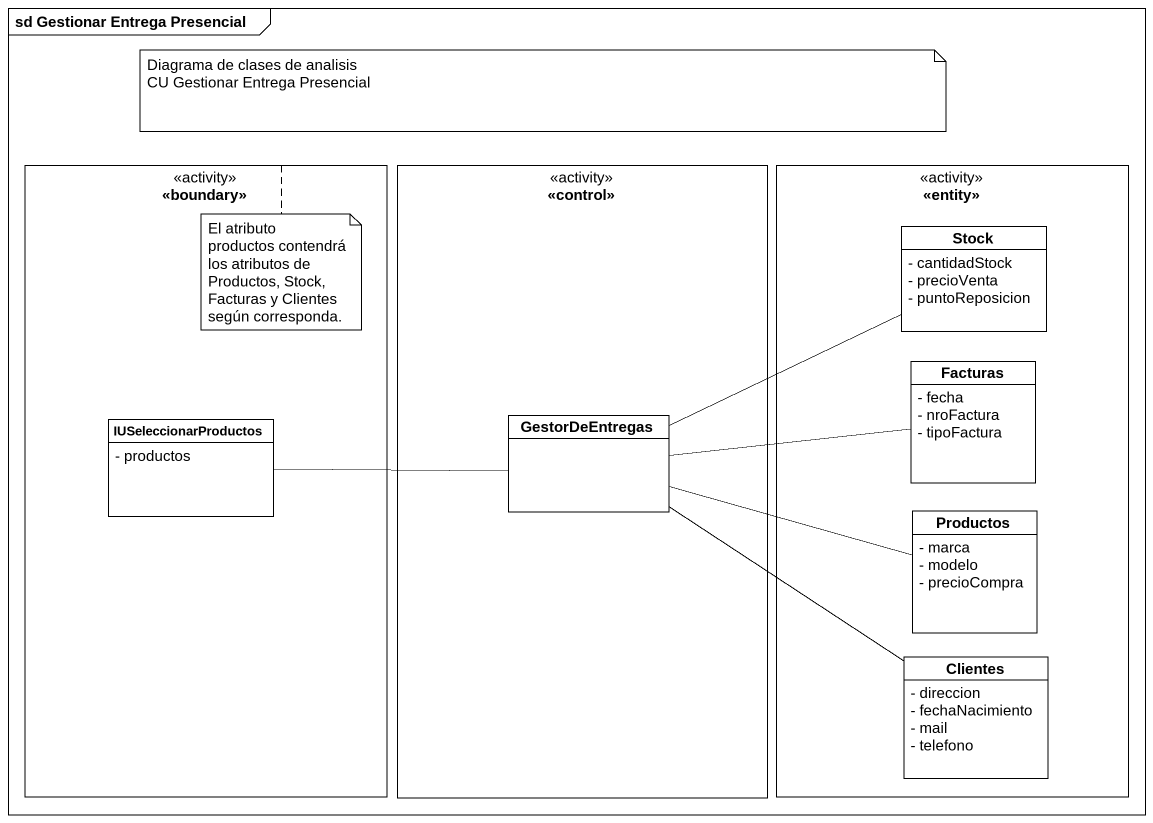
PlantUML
@startuml
mainframe sd Gestionar Entrega Presencial
hide circle
hide empty members
skinparam classAttributeIconSize 0
rectangle "<<boundary>>" as boundary_ <<activity>> {
  class IUSeleccionarProductos {
    - productos
  }
}
rectangle "<<control>>" as control_ <<activity>> {
  class GestorDeEntregas
}
rectangle "<<entity>>" as entity_ <<activity>> {
  class Stock {
    - cantidadStock
    - precioVenta
    - puntoReposicion
  }
  class Facturas {
    - fecha
    - nroFactura
    - tipoFactura
  }
  class Productos {
    - marca
    - modelo
    - precioCompra
  }
  class Clientes {
    - direccion
    - fechaNacimiento
    - mail
    - telefono
  }
}
IUSeleccionarProductos -right- GestorDeEntregas
GestorDeEntregas -right- Stock
GestorDeEntregas -right- Facturas
GestorDeEntregas -right- Productos
GestorDeEntregas -- Clientes
note as N1
  Diagrama de clases de analisis
  CU Gestionar Entrega Presencial
end note
note top of boundary_ : El atributo productos contendrá los atributos de Productos, Stock, Facturas y Clientes según corresponda.
@enduml
